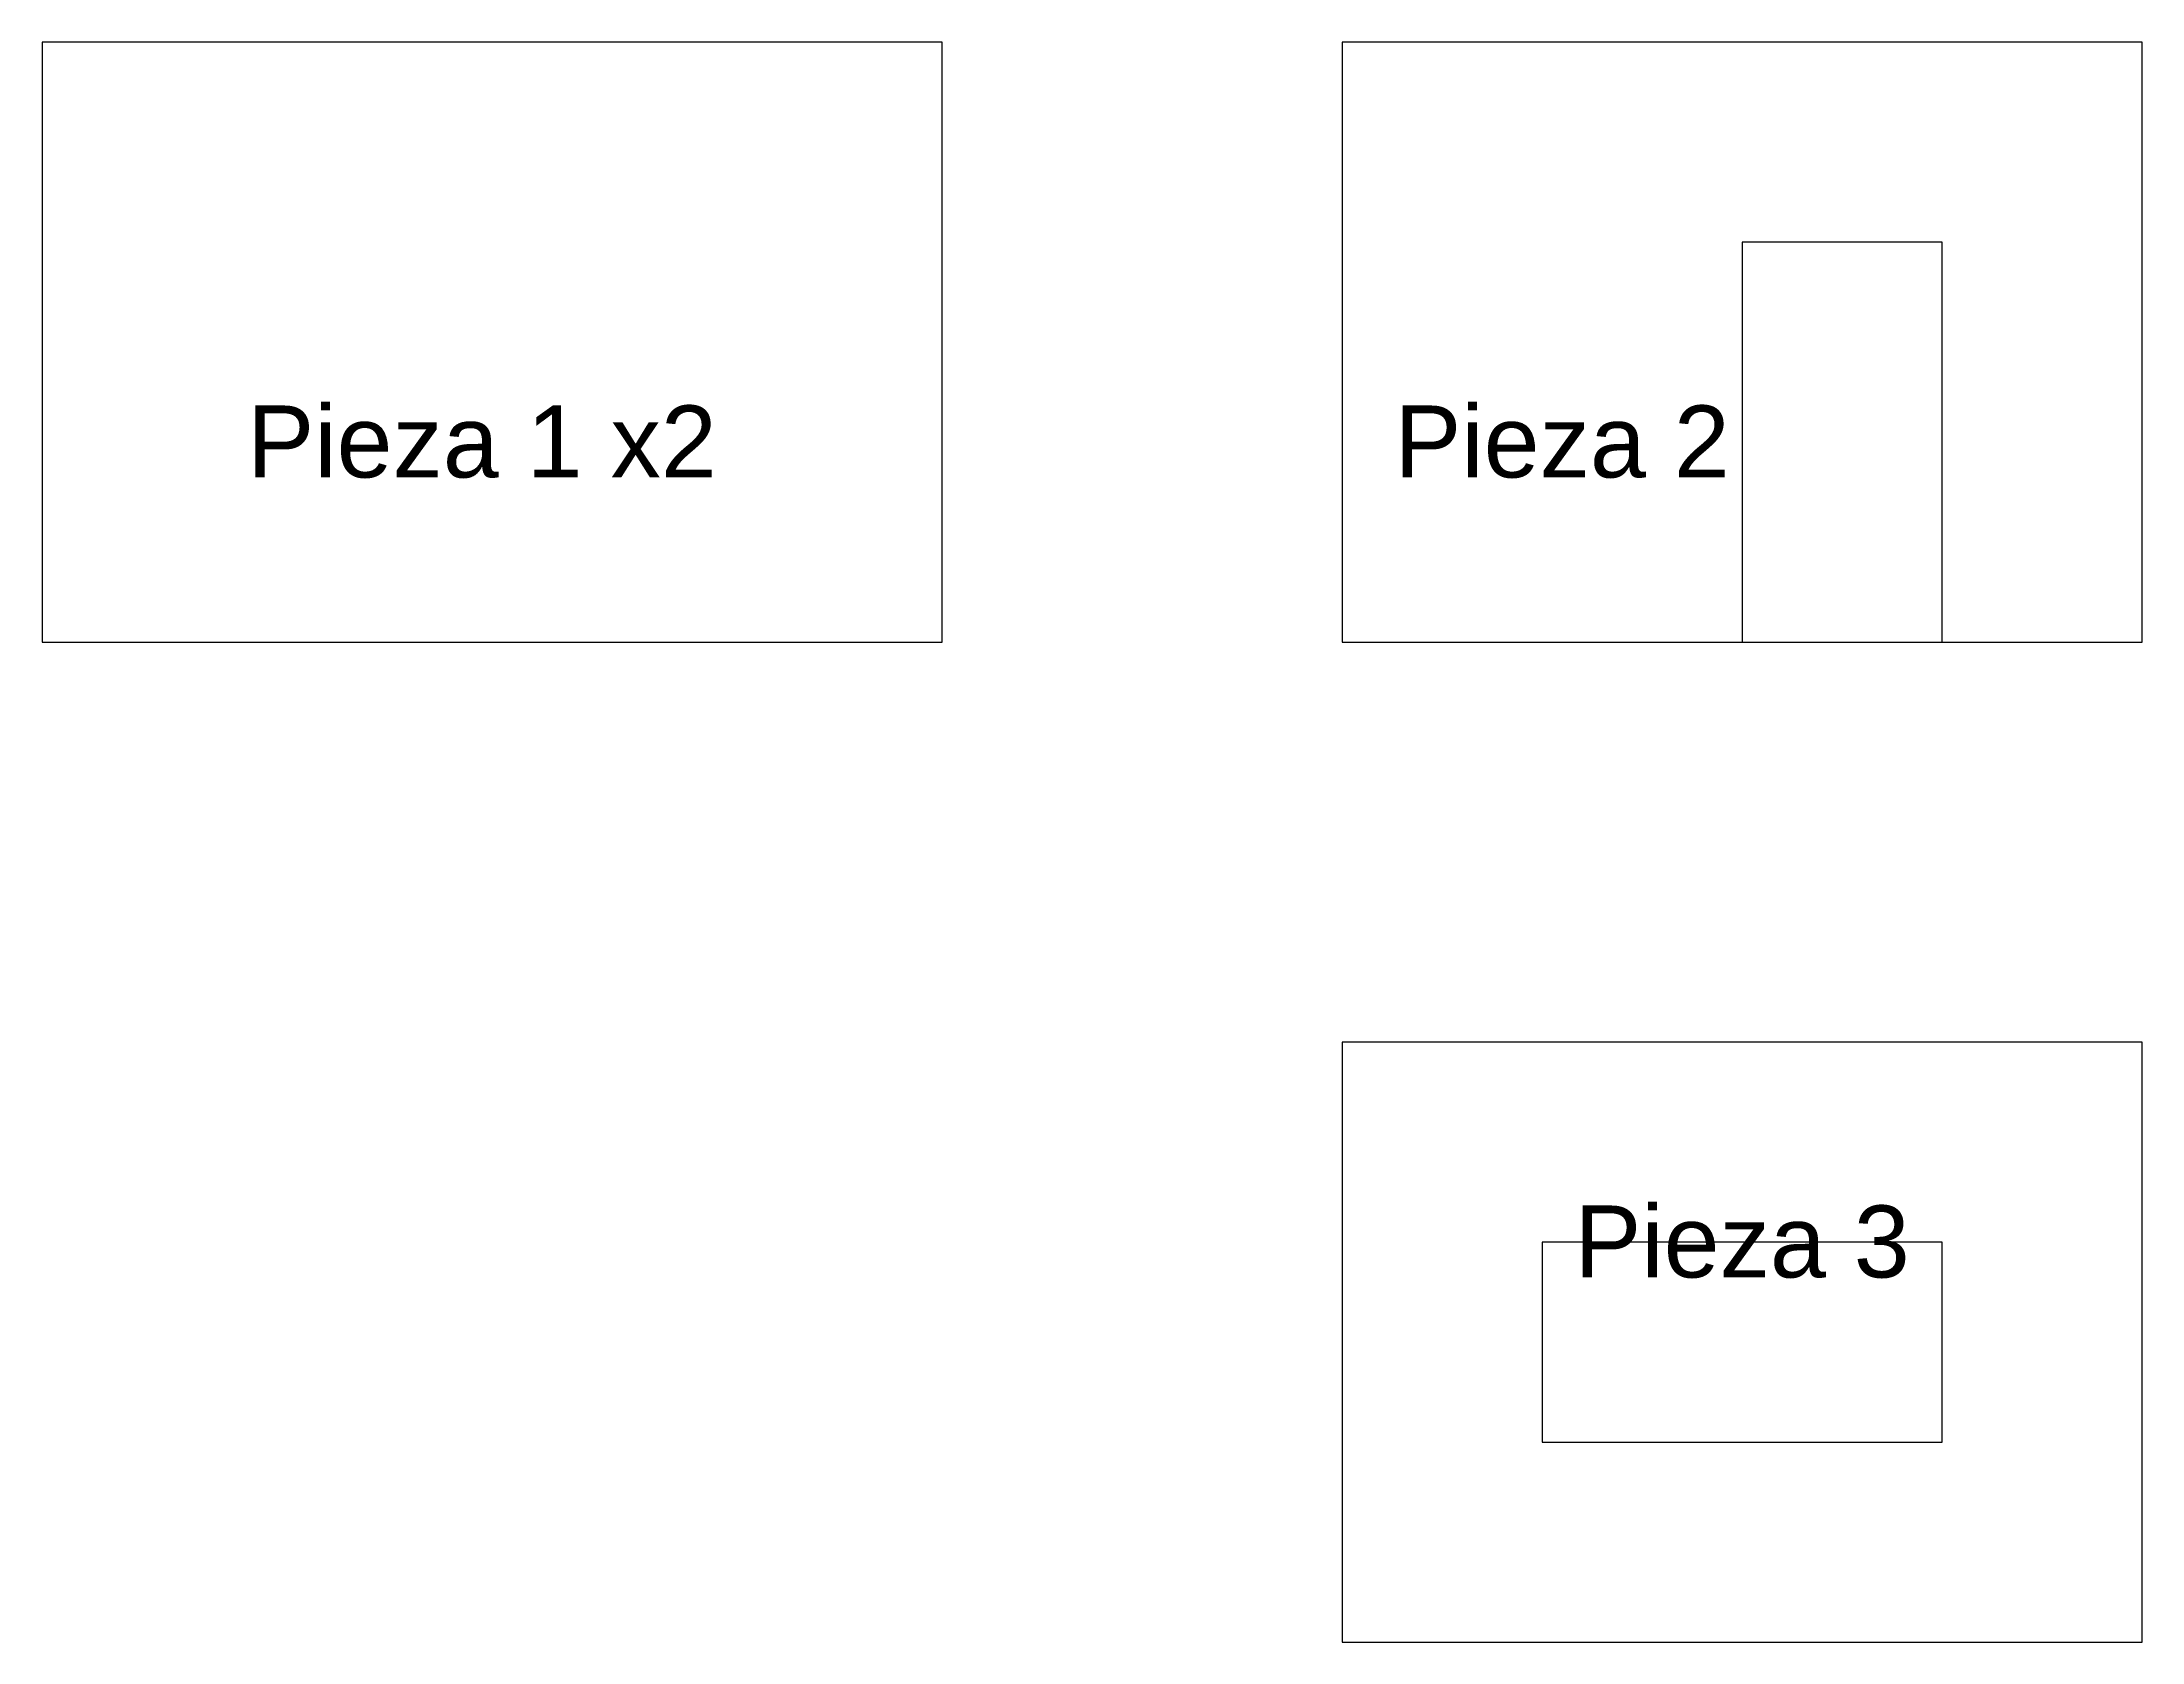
# Model space of a CAD drawing. Header units: millimetres. Extents: x 0 to 525, y -250 to 150.
import ezdxf

# ---------------------------------------------------------------- set-up
doc = ezdxf.new("R2010")
doc.units = ezdxf.units.MM
doc.layers.get('0').update_dxf_attribs({"lineweight": 25, "true_color": 0xffffff})
doc.styles.add('textstyle0', font='')
doc.styles.add('textstyle1', font='')
doc.styles.add('textstyle2', font='')
doc.styles.get('textstyle0').set_extended_font_data('Arial')
doc.styles.get('textstyle1').set_extended_font_data('Arial')
doc.styles.get('textstyle2').set_extended_font_data('Arial')

msp = doc.modelspace()

# ---------------------------------------------------------------- linework, layer by layer
for p, q in [((225, 150), (0, 150)), ((0, 150), (0, 0)), ((225, 0), (225, 150)), ((525, 150), (325, 150)), ((325, 150), (325, 0)), ((525, 0), (525, 150)), ((475, 100), (425, 100)), ((425, 100), (425, 0)), ((475, 0), (475, 100)), ((0, 0), (225, 0)), ((325, 0), (525, 0)), ((425, 0), (475, 0)), ((525, -100), (325, -100)), ((325, -100), (325, -250)), ((525, -250), (525, -100)), ((475, -150), (375, -150)), ((375, -150), (375, -200)), ((475, -200), (475, -150)), ((375, -200), (475, -200)), ((325, -250), (525, -250))]:
    msp.add_line(p, q)

# ---------------------------------------------------------------- texts
at = {"char_height": 1, "attachment_point": 5}
for s, insert, style in [('\\H18;Pieza 1 x2\\P', (110, 50), 'textstyle0'), ('\\H18;Pieza 2 \\P', (380, 50), 'textstyle1'), ('\\H18;Pieza 3\\P', (425, -150), 'textstyle2')]:
    msp.add_mtext(s, dxfattribs=dict(at, insert=insert, style=style))

doc.saveas('drawing.dxf')
